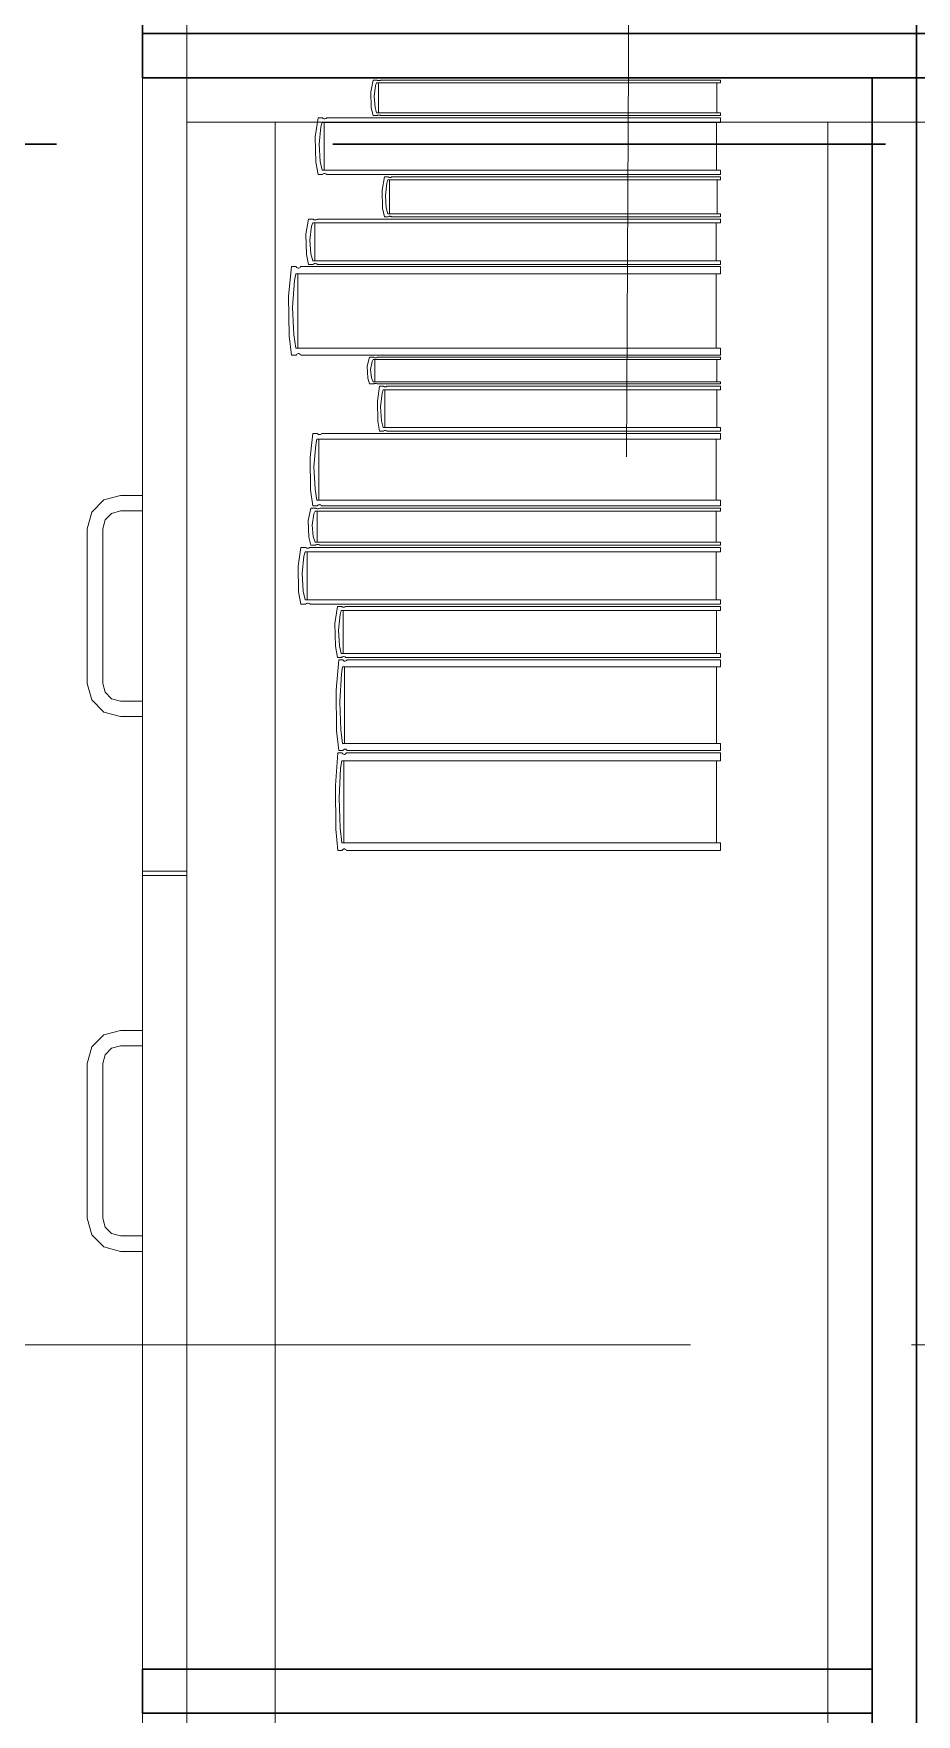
# Model space of a CAD drawing. Header units: inches. Extents: x -19 to 5698, y -728 to 92.
# Drawn here: x 116.57 to 116.969, y 34.24 to 35 of the extents above; entities that cross this region are included whole.
import ezdxf

# ---------------------------------------------------------------- set-up
doc = ezdxf.new("R2010")
doc.units = ezdxf.units.IN
doc.header["$MEASUREMENT"] = 0
doc.set_wipeout_variables(frame=1)
for name, pattern in [('HIDDEN', [0.375, 0.25, -0.125]), ('Punto & Raya', [0.65, 0.5, -0.075, 0, -0.075]), ('RAYITAS', [0.375, 0.25, -0.125]), ('Wipeout_Contour', [1, 0, -1])]:
    doc.linetypes.add(name, pattern=pattern)
for name, color, linetype, lineweight in [('00 conduct tomacorr', 120, 'HIDDEN', 30), ('T-TECHO-E', 150, 'Continuous', 20), ('TOMACORRIENTE', 22, 'RAYITAS', 9)]:
    doc.layers.add(name, color=color, linetype=linetype, lineweight=lineweight)
doc.layers.add('Interior - Mobiliario', color=7, linetype='Continuous')
doc.layers.add('Marcador - Secciones', color=7, linetype='Continuous')

# ---------------------------------------------------------------- blocks, each defined once
blk = doc.blocks.new('a')
at = {"layer": 'TOMACORRIENTE', "ltscale": 0.05}
h = blk.add_hatch(color=4, dxfattribs=at)
edge = h.paths.add_edge_path()
edge.add_arc((0, 0.0752), 0.02106, 0, 360)
at = {"layer": 'TOMACORRIENTE', "color": 4}
for p, q in [((-0.14553, 0.09625), (-0.0515, 0.09625)), ((-0.09851, 0.09625), (-0.09851, -0.09657)), ((0, 0.09625), (0, -0.09625)), ((0.06232, -0.09625), (0.06232, 0.09625))]:
    blk.add_line(p, q, dxfattribs=at)
blk.add_circle((0, 0.0752), 0.02106, dxfattribs=at)
blk = doc.blocks.new('CABLE 3FACE')
at = {"layer": 'T-TECHO-E', "rotation": 59.94170052614085}
blk.add_blockref('a', (0, 0), dxfattribs=at)

msp = doc.modelspace()

# ---------------------------------------------------------------- linework, layer by layer
at = {"layer": 'Interior - Mobiliario', "color": 175, "linetype": 'Continuous', "lineweight": 13}
for p, q in [((116.96882, 36.5), (116.96882, 35)), ((116.96882, 35), (116.96882, 35.04)), ((116.96882, 35), (116.96882, 35.02)), ((117.31882, 35), (116.96882, 35)), ((117.29882, 35), (116.96882, 35)), ((116.96882, 35), (117.31882, 35)), ((117.31882, 35), (116.96882, 35)), ((117.29882, 35), (116.96882, 35)), ((116.96882, 35), (117.31882, 35)), ((116.63882, 33.52), (116.63882, 34.98)), ((116.63882, 34.98), (116.94882, 34.98)), ((116.94882, 34.98), (116.94882, 33.52)), ((116.72225, 34.96642), (116.72205, 34.97363)), ((116.72356, 34.97155), (116.72396, 34.96659)), ((116.69695, 34.95333), (116.69817, 34.96188)), ((116.69817, 34.96188), (116.70015, 34.96188)), ((116.70015, 34.96188), (116.7003, 34.96175)), ((116.7003, 34.96175), (116.70054, 34.9616)), ((116.70054, 34.9616), (116.70079, 34.9615)), ((116.70079, 34.9615), (116.70106, 34.96146)), ((116.70106, 34.96146), (116.70132, 34.96146)), ((116.70132, 34.96146), (116.70159, 34.96152)), ((116.70159, 34.96152), (116.70184, 34.96163)), ((116.70184, 34.96163), (116.70207, 34.96178)), ((116.70207, 34.96178), (116.70217, 34.96188)), ((116.70217, 34.96188), (116.88016, 34.96188)), ((116.72311, 34.96288), (116.72225, 34.96642)), ((116.72481, 34.96288), (116.72311, 34.96288)), ((116.72396, 34.96659), (116.72468, 34.96417)), ((116.72468, 34.96417), (116.88016, 34.96417)), ((116.7249, 34.96295), (116.72481, 34.96288)), ((116.7251, 34.96304), (116.7249, 34.96295)), ((116.72532, 34.96311), (116.7251, 34.96304)), ((116.72554, 34.96315), (116.72532, 34.96311)), ((116.72577, 34.96315), (116.72554, 34.96315)), ((116.726, 34.96312), (116.72577, 34.96315)), ((116.72622, 34.96306), (116.726, 34.96312)), ((116.72643, 34.96297), (116.72622, 34.96306)), ((116.72655, 34.96288), (116.72643, 34.96297)), ((116.88016, 34.96288), (116.72655, 34.96288)), ((116.88016, 34.96417), (116.88016, 34.96288)), ((116.88016, 34.96188), (116.88016, 34.95983)), ((116.63882, 34.96), (116.67882, 34.96)), ((116.67882, 34.96), (116.92882, 34.96)), ((116.69718, 34.94186), (116.69695, 34.95333)), ((116.69945, 34.95789), (116.69869, 34.95002)), ((116.69999, 34.95983), (116.69945, 34.95789)), ((116.88016, 34.95983), (116.69999, 34.95983)), ((116.7009, 34.93828), (116.7009, 34.95983)), ((116.87834, 34.95983), (116.87834, 34.93828)), ((116.69869, 34.95002), (116.69916, 34.94212)), ((116.69817, 34.93623), (116.69718, 34.94186)), ((116.69916, 34.94212), (116.69999, 34.93828)), ((116.69999, 34.93828), (116.88016, 34.93828)), ((116.88016, 34.93828), (116.88016, 34.93623)), ((116.70015, 34.93623), (116.69817, 34.93623)), ((116.70025, 34.93633), (116.70015, 34.93623)), ((116.70048, 34.93649), (116.70025, 34.93633)), ((116.70073, 34.93659), (116.70048, 34.93649)), ((116.701, 34.93665), (116.70073, 34.93659)), ((116.70126, 34.93666), (116.701, 34.93665)), ((116.70153, 34.93661), (116.70126, 34.93666)), ((116.70178, 34.93651), (116.70153, 34.93661)), ((116.70202, 34.93637), (116.70178, 34.93651)), ((116.70217, 34.93623), (116.70202, 34.93637)), ((116.88016, 34.93623), (116.70217, 34.93623)), ((116.72719, 34.92916), (116.72821, 34.93523)), ((116.72821, 34.93523), (116.72986, 34.93523)), ((116.72928, 34.9324), (116.72864, 34.92682)), ((116.72973, 34.93377), (116.72928, 34.9324)), ((116.88016, 34.93377), (116.72973, 34.93377)), ((116.72986, 34.93523), (116.72998, 34.93513)), ((116.72998, 34.93513), (116.73018, 34.93503)), ((116.73018, 34.93503), (116.73039, 34.93496)), ((116.73039, 34.93496), (116.73061, 34.93493)), ((116.73049, 34.91849), (116.73049, 34.93377)), ((116.73061, 34.93493), (116.73084, 34.93493)), ((116.73084, 34.93493), (116.73106, 34.93497)), ((116.73106, 34.93497), (116.73127, 34.93505)), ((116.73127, 34.93505), (116.73146, 34.93516)), ((116.73146, 34.93516), (116.73154, 34.93523)), ((116.73154, 34.93523), (116.88016, 34.93523)), ((116.87864, 34.93377), (116.87864, 34.91849)), ((116.88016, 34.93523), (116.88016, 34.93377)), ((116.72738, 34.92103), (116.72719, 34.92916)), ((116.72864, 34.92682), (116.72903, 34.92122)), ((116.69267, 34.90922), (116.69392, 34.91604)), ((116.69392, 34.91604), (116.69594, 34.91604)), ((116.69594, 34.91604), (116.6961, 34.91593)), ((116.6961, 34.91593), (116.69634, 34.91581)), ((116.69634, 34.91581), (116.6966, 34.91573)), ((116.6966, 34.91573), (116.69687, 34.91569)), ((116.69687, 34.91569), (116.69714, 34.9157)), ((116.69714, 34.9157), (116.69741, 34.91575)), ((116.69741, 34.91575), (116.69767, 34.91583)), ((116.69767, 34.91583), (116.6979, 34.91596)), ((116.6979, 34.91596), (116.69801, 34.91604)), ((116.69801, 34.91604), (116.88016, 34.91604)), ((116.72821, 34.91704), (116.72738, 34.92103)), ((116.72986, 34.91704), (116.72821, 34.91704)), ((116.72903, 34.92122), (116.72973, 34.91849)), ((116.72973, 34.91849), (116.88016, 34.91849)), ((116.72994, 34.91711), (116.72986, 34.91704)), ((116.73014, 34.91722), (116.72994, 34.91711)), ((116.73035, 34.9173), (116.73014, 34.91722)), ((116.73056, 34.91734), (116.73035, 34.9173)), ((116.73079, 34.91734), (116.73056, 34.91734)), ((116.73101, 34.91731), (116.73079, 34.91734)), ((116.73122, 34.91724), (116.73101, 34.91731)), ((116.73142, 34.91713), (116.73122, 34.91724)), ((116.73154, 34.91704), (116.73142, 34.91713)), ((116.88016, 34.91704), (116.73154, 34.91704)), ((116.88016, 34.91849), (116.88016, 34.91704)), ((116.88016, 34.91604), (116.88016, 34.9144)), ((116.6929, 34.90007), (116.69267, 34.90922)), ((116.69523, 34.91285), (116.69445, 34.90658)), ((116.69578, 34.9144), (116.69523, 34.91285)), ((116.88016, 34.9144), (116.69578, 34.9144)), ((116.69671, 34.89722), (116.69671, 34.9144)), ((116.8783, 34.9144), (116.8783, 34.89722)), ((116.69392, 34.89559), (116.6929, 34.90007)), ((116.69445, 34.90658), (116.69493, 34.90029)), ((116.69493, 34.90029), (116.69578, 34.89722)), ((116.68485, 34.88123), (116.68615, 34.89459)), ((116.68615, 34.89459), (116.68826, 34.89459)), ((116.68826, 34.89459), (116.68842, 34.89437)), ((116.68842, 34.89437), (116.68867, 34.89414)), ((116.68867, 34.89414), (116.68894, 34.89399)), ((116.68894, 34.89399), (116.68922, 34.89392)), ((116.68922, 34.89392), (116.68951, 34.89393)), ((116.68951, 34.89393), (116.68979, 34.89402)), ((116.68979, 34.89402), (116.69006, 34.89419)), ((116.69006, 34.89419), (116.6903, 34.89443)), ((116.6903, 34.89443), (116.69041, 34.89459)), ((116.69041, 34.89459), (116.88016, 34.89459)), ((116.69594, 34.89559), (116.69392, 34.89559)), ((116.69578, 34.89722), (116.88016, 34.89722)), ((116.69605, 34.89567), (116.69594, 34.89559)), ((116.69628, 34.89579), (116.69605, 34.89567)), ((116.69654, 34.89588), (116.69628, 34.89579)), ((116.69681, 34.89592), (116.69654, 34.89588)), ((116.69708, 34.89593), (116.69681, 34.89592)), ((116.69735, 34.89589), (116.69708, 34.89593)), ((116.69761, 34.89581), (116.69735, 34.89589)), ((116.69785, 34.8957), (116.69761, 34.89581)), ((116.69801, 34.89559), (116.69785, 34.8957)), ((116.88016, 34.89559), (116.69801, 34.89559)), ((116.88016, 34.89722), (116.88016, 34.89559)), ((116.88016, 34.89459), (116.88016, 34.89138)), ((116.68752, 34.88835), (116.68671, 34.87606)), ((116.68809, 34.89138), (116.68752, 34.88835)), ((116.88016, 34.89138), (116.68809, 34.89138)), ((116.68906, 34.85774), (116.68906, 34.89138)), ((116.87822, 34.89138), (116.87822, 34.85774)), ((116.68509, 34.86332), (116.68485, 34.88123)), ((116.68671, 34.87606), (116.6872, 34.86374)), ((116.68615, 34.85453), (116.68509, 34.86332)), ((116.6872, 34.86374), (116.68809, 34.85774)), ((116.68826, 34.85453), (116.68615, 34.85453)), ((116.68809, 34.85774), (116.88016, 34.85774)), ((116.68837, 34.85469), (116.68826, 34.85453)), ((116.68861, 34.85493), (116.68837, 34.85469)), ((116.68888, 34.8551), (116.68861, 34.85493)), ((116.68916, 34.85519), (116.68888, 34.8551)), ((116.68945, 34.8552), (116.68916, 34.85519)), ((116.68973, 34.85513), (116.68945, 34.8552)), ((116.69, 34.85498), (116.68973, 34.85513)), ((116.69025, 34.85475), (116.69, 34.85498)), ((116.69041, 34.85453), (116.69025, 34.85475)), ((116.88016, 34.85453), (116.69041, 34.85453)), ((116.88016, 34.85774), (116.88016, 34.85453)), ((116.72047, 34.84952), (116.72153, 34.85353)), ((116.72067, 34.84414), (116.72047, 34.84952)), ((116.72153, 34.85353), (116.72326, 34.85353)), ((116.72265, 34.85166), (116.72199, 34.84797)), ((116.72199, 34.84797), (116.72239, 34.84426)), ((116.72312, 34.85257), (116.72265, 34.85166)), ((116.88016, 34.85257), (116.72312, 34.85257)), ((116.72326, 34.85353), (116.72339, 34.85347)), ((116.72339, 34.85347), (116.72359, 34.8534)), ((116.72359, 34.8534), (116.72382, 34.85335)), ((116.72382, 34.85335), (116.72405, 34.85333)), ((116.72391, 34.84246), (116.72391, 34.85257)), ((116.72405, 34.85333), (116.72428, 34.85334)), ((116.72428, 34.85334), (116.72451, 34.85336)), ((116.72451, 34.85336), (116.72473, 34.85341)), ((116.72473, 34.85341), (116.72493, 34.85349)), ((116.72493, 34.85349), (116.72502, 34.85353)), ((116.72502, 34.85353), (116.88016, 34.85353)), ((116.87857, 34.85257), (116.87857, 34.84246)), ((116.88016, 34.85353), (116.88016, 34.85257)), ((116.72153, 34.8415), (116.72067, 34.84414)), ((116.72326, 34.8415), (116.72153, 34.8415)), ((116.72239, 34.84426), (116.72312, 34.84246)), ((116.72312, 34.84246), (116.88016, 34.84246)), ((116.72335, 34.84154), (116.72326, 34.8415)), ((116.72355, 34.84162), (116.72335, 34.84154)), ((116.72377, 34.84167), (116.72355, 34.84162)), ((116.72399, 34.84169), (116.72377, 34.84167)), ((116.72423, 34.8417), (116.72399, 34.84169)), ((116.72446, 34.84167), (116.72423, 34.8417)), ((116.72468, 34.84163), (116.72446, 34.84167)), ((116.72488, 34.84156), (116.72468, 34.84163)), ((116.72502, 34.8415), (116.72488, 34.84156)), ((116.72501, 34.8337), (116.72605, 34.8405)), ((116.88016, 34.8415), (116.72502, 34.8415)), ((116.72605, 34.8405), (116.72772, 34.8405)), ((116.72759, 34.83886), (116.72713, 34.83732)), ((116.88016, 34.83886), (116.72759, 34.83886)), ((116.72772, 34.8405), (116.72785, 34.84039)), ((116.72785, 34.84039), (116.72805, 34.84027)), ((116.72805, 34.84027), (116.72826, 34.84019)), ((116.72826, 34.84019), (116.72849, 34.84015)), ((116.72836, 34.82175), (116.72836, 34.83886)), ((116.72849, 34.84015), (116.72871, 34.84016)), ((116.72871, 34.84016), (116.72894, 34.84021)), ((116.72894, 34.84021), (116.72915, 34.84029)), ((116.72915, 34.84029), (116.72934, 34.84042)), ((116.72934, 34.84042), (116.72943, 34.8405)), ((116.72943, 34.8405), (116.88016, 34.8405)), ((116.87862, 34.83886), (116.87862, 34.82175)), ((116.88016, 34.84246), (116.88016, 34.8415)), ((116.88016, 34.8405), (116.88016, 34.83886)), ((116.7252, 34.82459), (116.72501, 34.8337)), ((116.72713, 34.83732), (116.72649, 34.83107)), ((116.72649, 34.83107), (116.72688, 34.8248)), ((116.72605, 34.82012), (116.7252, 34.82459)), ((116.72688, 34.8248), (116.72759, 34.82175)), ((116.69458, 34.80818), (116.69582, 34.81912)), ((116.69582, 34.81912), (116.69782, 34.81912)), ((116.69766, 34.81649), (116.69712, 34.81401)), ((116.88016, 34.81649), (116.69766, 34.81649)), ((116.69782, 34.81912), (116.69798, 34.81894)), ((116.69798, 34.81894), (116.69821, 34.81875)), ((116.69821, 34.81875), (116.69847, 34.81863)), ((116.69847, 34.81863), (116.69874, 34.81857)), ((116.69858, 34.78894), (116.69858, 34.81649)), ((116.69874, 34.81857), (116.69901, 34.81858)), ((116.69901, 34.81858), (116.69928, 34.81865)), ((116.69928, 34.81865), (116.69953, 34.81879)), ((116.69953, 34.81879), (116.69976, 34.81899)), ((116.69976, 34.81899), (116.69986, 34.81912)), ((116.69986, 34.81912), (116.88016, 34.81912)), ((116.72772, 34.82012), (116.72605, 34.82012)), ((116.72759, 34.82175), (116.88016, 34.82175)), ((116.72781, 34.8202), (116.72772, 34.82012)), ((116.728, 34.82032), (116.72781, 34.8202)), ((116.72821, 34.82041), (116.728, 34.82032)), ((116.72844, 34.82045), (116.72821, 34.82041)), ((116.72866, 34.82046), (116.72844, 34.82045)), ((116.72889, 34.82042), (116.72866, 34.82046)), ((116.7291, 34.82034), (116.72889, 34.82042)), ((116.7293, 34.82023), (116.7291, 34.82034)), ((116.72943, 34.82012), (116.7293, 34.82023)), ((116.88016, 34.82012), (116.72943, 34.82012)), ((116.87832, 34.81649), (116.87832, 34.78894)), ((116.88016, 34.82175), (116.88016, 34.82012)), ((116.88016, 34.81912), (116.88016, 34.81649)), ((116.69481, 34.79351), (116.69458, 34.80818)), ((116.69712, 34.81401), (116.69635, 34.80395)), ((116.69635, 34.80395), (116.69682, 34.79385)), ((116.69582, 34.78632), (116.69481, 34.79351)), ((116.69682, 34.79385), (116.69766, 34.78894)), ((116.59583, 34.7835), (116.60132, 34.78899)), ((116.60132, 34.78899), (116.60882, 34.791)), ((116.60882, 34.791), (116.61882, 34.791)), ((116.61882, 34.791), (116.61882, 34.784)), ((116.69376, 34.77973), (116.695, 34.78532)), ((116.695, 34.78532), (116.69702, 34.78532)), ((116.69782, 34.78632), (116.69582, 34.78632)), ((116.69702, 34.78532), (116.69717, 34.78523)), ((116.69766, 34.78894), (116.88016, 34.78894)), ((116.69793, 34.78645), (116.69782, 34.78632)), ((116.69816, 34.78664), (116.69793, 34.78645)), ((116.69841, 34.78678), (116.69816, 34.78664)), ((116.69868, 34.78686), (116.69841, 34.78678)), ((116.69895, 34.78687), (116.69868, 34.78686)), ((116.69922, 34.78681), (116.69895, 34.78687)), ((116.69896, 34.78525), (116.69907, 34.78532)), ((116.69907, 34.78532), (116.88016, 34.78532)), ((116.69948, 34.78668), (116.69922, 34.78681)), ((116.69971, 34.78649), (116.69948, 34.78668)), ((116.69986, 34.78632), (116.69971, 34.78649)), ((116.88016, 34.78632), (116.69986, 34.78632)), ((116.88016, 34.78894), (116.88016, 34.78632)), ((116.88016, 34.78532), (116.88016, 34.78398)), ((116.59382, 34.776), (116.59583, 34.7835)), ((116.60189, 34.78), (116.60082, 34.776)), ((116.60482, 34.78293), (116.60189, 34.78)), ((116.60882, 34.784), (116.60482, 34.78293)), ((116.61882, 34.784), (116.60882, 34.784)), ((116.69399, 34.77223), (116.69376, 34.77973)), ((116.69631, 34.78271), (116.69553, 34.77756)), ((116.69686, 34.78398), (116.69631, 34.78271)), ((116.88016, 34.78398), (116.69686, 34.78398)), ((116.69717, 34.78523), (116.69741, 34.78513)), ((116.69741, 34.78513), (116.69767, 34.78507)), ((116.69767, 34.78507), (116.69794, 34.78504)), ((116.69778, 34.76989), (116.69778, 34.78398)), ((116.69794, 34.78504), (116.69821, 34.78504)), ((116.69821, 34.78504), (116.69848, 34.78508)), ((116.69848, 34.78508), (116.69873, 34.78515)), ((116.69873, 34.78515), (116.69896, 34.78525)), ((116.87831, 34.78398), (116.87831, 34.76989)), ((116.59382, 34.706), (116.59382, 34.776)), ((116.60082, 34.776), (116.60082, 34.706)), ((116.695, 34.76855), (116.69399, 34.77223)), ((116.69553, 34.77756), (116.696, 34.7724)), ((116.696, 34.7724), (116.69686, 34.76989)), ((116.68919, 34.75897), (116.69046, 34.76755)), ((116.69046, 34.76755), (116.69252, 34.76755)), ((116.6918, 34.76354), (116.691, 34.75565)), ((116.69236, 34.76549), (116.6918, 34.76354)), ((116.88016, 34.76549), (116.69236, 34.76549)), ((116.69252, 34.76755), (116.69268, 34.76741)), ((116.69268, 34.76741), (116.69292, 34.76727)), ((116.69292, 34.76727), (116.69319, 34.76717)), ((116.69319, 34.76717), (116.69347, 34.76712)), ((116.69331, 34.74387), (116.69331, 34.76549)), ((116.69347, 34.76712), (116.69374, 34.76713)), ((116.69374, 34.76713), (116.69402, 34.76719)), ((116.69402, 34.76719), (116.69428, 34.7673)), ((116.69428, 34.7673), (116.69452, 34.76745)), ((116.69452, 34.76745), (116.69462, 34.76755)), ((116.69462, 34.76755), (116.88016, 34.76755)), ((116.69702, 34.76855), (116.695, 34.76855)), ((116.69686, 34.76989), (116.88016, 34.76989)), ((116.69712, 34.76862), (116.69702, 34.76855)), ((116.69735, 34.76872), (116.69712, 34.76862)), ((116.69761, 34.76879), (116.69735, 34.76872)), ((116.69788, 34.76883), (116.69761, 34.76879)), ((116.69815, 34.76883), (116.69788, 34.76883)), ((116.69842, 34.7688), (116.69815, 34.76883)), ((116.69868, 34.76874), (116.69842, 34.7688)), ((116.69892, 34.76864), (116.69868, 34.76874)), ((116.69907, 34.76855), (116.69892, 34.76864)), ((116.88016, 34.76855), (116.69907, 34.76855)), ((116.87826, 34.76549), (116.87826, 34.74387)), ((116.88016, 34.76989), (116.88016, 34.76855)), ((116.88016, 34.76755), (116.88016, 34.76549)), ((116.68942, 34.74746), (116.68919, 34.75897)), ((116.691, 34.75565), (116.69149, 34.74773)), ((116.69046, 34.74181), (116.68942, 34.74746)), ((116.69149, 34.74773), (116.69236, 34.74387)), ((116.69252, 34.74181), (116.69046, 34.74181)), ((116.69236, 34.74387), (116.88016, 34.74387)), ((116.69263, 34.74191), (116.69252, 34.74181)), ((116.69287, 34.74207), (116.69263, 34.74191)), ((116.69313, 34.74218), (116.69287, 34.74207)), ((116.6934, 34.74224), (116.69313, 34.74218)), ((116.69368, 34.74224), (116.6934, 34.74224)), ((116.69396, 34.74219), (116.69368, 34.74224)), ((116.69422, 34.7421), (116.69396, 34.74219)), ((116.69447, 34.74195), (116.69422, 34.7421)), ((116.69462, 34.74181), (116.69447, 34.74195)), ((116.88016, 34.74181), (116.69462, 34.74181)), ((116.70579, 34.73311), (116.70695, 34.74081)), ((116.70695, 34.74081), (116.70884, 34.74081)), ((116.70884, 34.74081), (116.70898, 34.74069)), ((116.70898, 34.74069), (116.7092, 34.74056)), ((116.7092, 34.74056), (116.70944, 34.74047)), ((116.70944, 34.74047), (116.7097, 34.74043)), ((116.7097, 34.74043), (116.70995, 34.74043)), ((116.70995, 34.74043), (116.7102, 34.74048)), ((116.7102, 34.74048), (116.71044, 34.74058)), ((116.71044, 34.74058), (116.71066, 34.74072)), ((116.71066, 34.74072), (116.71076, 34.74081)), ((116.71076, 34.74081), (116.88016, 34.74081)), ((116.88016, 34.74387), (116.88016, 34.74181)), ((116.88016, 34.74081), (116.88016, 34.73896)), ((116.70601, 34.72278), (116.70579, 34.73311)), ((116.70817, 34.73721), (116.70745, 34.73013)), ((116.70869, 34.73896), (116.70817, 34.73721)), ((116.88016, 34.73896), (116.70869, 34.73896)), ((116.70955, 34.71957), (116.70955, 34.73896)), ((116.87843, 34.73896), (116.87843, 34.71957)), ((116.70745, 34.73013), (116.70789, 34.72302)), ((116.70695, 34.71772), (116.70601, 34.72278)), ((116.70884, 34.71772), (116.70695, 34.71772)), ((116.70789, 34.72302), (116.70869, 34.71957)), ((116.70869, 34.71957), (116.88016, 34.71957)), ((116.70893, 34.71781), (116.70884, 34.71772)), ((116.70915, 34.71795), (116.70893, 34.71781)), ((116.70939, 34.71805), (116.70915, 34.71795)), ((116.70964, 34.7181), (116.70939, 34.71805)), ((116.7099, 34.7181), (116.70964, 34.7181)), ((116.71015, 34.71806), (116.7099, 34.7181)), ((116.71039, 34.71797), (116.71015, 34.71806)), ((116.71061, 34.71784), (116.71039, 34.71797)), ((116.71076, 34.71772), (116.71061, 34.71784)), ((116.88016, 34.71772), (116.71076, 34.71772)), ((116.88016, 34.71957), (116.88016, 34.71772)), ((116.70638, 34.70299), (116.70754, 34.71672)), ((116.70754, 34.71672), (116.70942, 34.71672)), ((116.70876, 34.7103), (116.70804, 34.69769)), ((116.70927, 34.71343), (116.70876, 34.7103)), ((116.88016, 34.71343), (116.70927, 34.71343)), ((116.70942, 34.71672), (116.70956, 34.7165)), ((116.70956, 34.7165), (116.70978, 34.71626)), ((116.70978, 34.71626), (116.71002, 34.71611)), ((116.71002, 34.71611), (116.71028, 34.71603)), ((116.71013, 34.67885), (116.71013, 34.71343)), ((116.71028, 34.71603), (116.71053, 34.71604)), ((116.71053, 34.71604), (116.71078, 34.71613)), ((116.71078, 34.71613), (116.71102, 34.71631)), ((116.71102, 34.71631), (116.71123, 34.71656)), ((116.71123, 34.71656), (116.71133, 34.71672)), ((116.71133, 34.71672), (116.88016, 34.71672)), ((116.87843, 34.71343), (116.87843, 34.67885)), ((116.88016, 34.71672), (116.88016, 34.71343)), ((116.59583, 34.6985), (116.59382, 34.706)), ((116.60082, 34.706), (116.60189, 34.702)), ((116.60189, 34.702), (116.60482, 34.69907)), ((116.7066, 34.68459), (116.70638, 34.70299)), ((116.60132, 34.69301), (116.59583, 34.6985)), ((116.60482, 34.69907), (116.60882, 34.698)), ((116.60882, 34.698), (116.61882, 34.698)), ((116.61882, 34.698), (116.61882, 34.691)), ((116.70804, 34.69769), (116.70848, 34.68502)), ((116.60882, 34.691), (116.60132, 34.69301)), ((116.61882, 34.691), (116.60882, 34.691)), ((116.70754, 34.67556), (116.7066, 34.68459)), ((116.70848, 34.68502), (116.70927, 34.67885)), ((116.70927, 34.67885), (116.88016, 34.67885)), ((116.88016, 34.67885), (116.88016, 34.67556)), ((116.70603, 34.65983), (116.7072, 34.67456)), ((116.7072, 34.67456), (116.70908, 34.67456)), ((116.70942, 34.67556), (116.70754, 34.67556)), ((116.70908, 34.67456), (116.70922, 34.67432)), ((116.70922, 34.67432), (116.70944, 34.67407)), ((116.70951, 34.67572), (116.70942, 34.67556)), ((116.70944, 34.67407), (116.70968, 34.6739)), ((116.70973, 34.67597), (116.70951, 34.67572)), ((116.70968, 34.6739), (116.70993, 34.67382)), ((116.70997, 34.67614), (116.70973, 34.67597)), ((116.70993, 34.67382), (116.71019, 34.67383)), ((116.71022, 34.67624), (116.70997, 34.67614)), ((116.71019, 34.67383), (116.71044, 34.67393)), ((116.71047, 34.67625), (116.71022, 34.67624)), ((116.71044, 34.67393), (116.71068, 34.67412)), ((116.71073, 34.67617), (116.71047, 34.67625)), ((116.71068, 34.67412), (116.71089, 34.67439)), ((116.71097, 34.67602), (116.71073, 34.67617)), ((116.71089, 34.67439), (116.71099, 34.67456)), ((116.71119, 34.67578), (116.71097, 34.67602)), ((116.71099, 34.67456), (116.88016, 34.67456)), ((116.71133, 34.67556), (116.71119, 34.67578)), ((116.88016, 34.67556), (116.71133, 34.67556)), ((116.88016, 34.67456), (116.88016, 34.67103)), ((116.70841, 34.66767), (116.70769, 34.65413)), ((116.70892, 34.67103), (116.70841, 34.66767)), ((116.88016, 34.67103), (116.70892, 34.67103)), ((116.70979, 34.63391), (116.70979, 34.67103)), ((116.87843, 34.67103), (116.87843, 34.63391)), ((116.70625, 34.64007), (116.70603, 34.65983)), ((116.70769, 34.65413), (116.70813, 34.64053)), ((116.7072, 34.63038), (116.70625, 34.64007)), ((116.70813, 34.64053), (116.70892, 34.63391)), ((116.70892, 34.63391), (116.88016, 34.63391)), ((116.88016, 34.63391), (116.88016, 34.63038)), ((116.70908, 34.63038), (116.7072, 34.63038)), ((116.70917, 34.63055), (116.70908, 34.63038)), ((116.70939, 34.63082), (116.70917, 34.63055)), ((116.70963, 34.631), (116.70939, 34.63082)), ((116.70988, 34.6311), (116.70963, 34.631)), ((116.71013, 34.63111), (116.70988, 34.6311)), ((116.71038, 34.63103), (116.71013, 34.63111)), ((116.71063, 34.63087), (116.71038, 34.63103)), ((116.71085, 34.63061), (116.71063, 34.63087)), ((116.71099, 34.63038), (116.71085, 34.63061)), ((116.88016, 34.63038), (116.71099, 34.63038)), ((116.61882, 34.621), (116.63882, 34.621)), ((116.61882, 34.619), (116.63882, 34.619)), ((116.60132, 34.54699), (116.59583, 34.5415)), ((116.60882, 34.549), (116.60132, 34.54699)), ((116.60482, 34.54093), (116.60882, 34.542)), ((116.61882, 34.549), (116.60882, 34.549)), ((116.60882, 34.542), (116.61882, 34.542)), ((116.61882, 34.542), (116.61882, 34.549)), ((116.59583, 34.5415), (116.59382, 34.534)), ((116.60082, 34.534), (116.60189, 34.538)), ((116.60189, 34.538), (116.60482, 34.54093)), ((116.59382, 34.534), (116.59382, 34.464)), ((116.60082, 34.464), (116.60082, 34.534)), ((116.59382, 34.464), (116.59583, 34.4565)), ((116.60189, 34.46), (116.60082, 34.464)), ((116.60482, 34.45707), (116.60189, 34.46)), ((116.59583, 34.4565), (116.60132, 34.45101)), ((116.60132, 34.45101), (116.60882, 34.449)), ((116.60882, 34.456), (116.60482, 34.45707)), ((116.61882, 34.456), (116.60882, 34.456)), ((116.61882, 34.449), (116.61882, 34.456)), ((116.60882, 34.449), (116.61882, 34.449))]:
    msp.add_line(p, q, dxfattribs=at)
at = {"layer": 'Interior - Mobiliario', "color": 175, "linetype": 'Continuous', "lineweight": 30}
for p, q in [((116.96882, 35), (116.96882, 35.02)), ((117.31882, 35), (116.96882, 35)), ((117.31882, 35), (116.96882, 35))]:
    msp.add_line(p, q, dxfattribs=at)

# ---------------------------------------------------------------- wipeouts: each hides what was drawn before it
at = {"color": 254, "linetype": 'Wipeout_Contour', "lineweight": 0, "ltscale": 3316.983553}
msp.add_wipeout([(116.98882, 33.52), (116.98882, 34.98), (116.96882, 34.98), (116.96882, 33.52)], dxfattribs=at).dxf.layer = 'Interior - Mobiliario'

# ---------------------------------------------------------------- next in the draw order: linework, layer by layer
at = {"layer": 'Interior - Mobiliario', "color": 175, "linetype": 'Continuous', "lineweight": 30}
for p, q in [((116.96882, 35), (116.96882, 34.98)), ((116.98882, 34.98), (116.96882, 34.98)), ((116.96882, 34.98), (116.96882, 33.52)), ((117.31882, 34.98), (116.96882, 34.98))]:
    msp.add_line(p, q, dxfattribs=at)
at = {"layer": 'Interior - Mobiliario', "color": 175, "linetype": 'Continuous', "lineweight": 13}
for p, q in [((116.96882, 35), (116.96882, 34.98)), ((116.96882, 35), (116.96882, 34.96)), ((116.96882, 33.5), (116.96882, 35)), ((116.96882, 34.98), (116.96882, 33.52)), ((116.98882, 34.98), (116.96882, 34.98)), ((116.96882, 34.98), (117.31882, 34.98)), ((116.96882, 34.98), (116.96882, 33.52)), ((117.31882, 34.98), (116.96882, 34.98)), ((116.96882, 34.96), (116.96882, 33.54)), ((117.00882, 34.96), (116.96882, 34.96))]:
    msp.add_line(p, q, dxfattribs=at)

# ---------------------------------------------------------------- next in the draw order: wipeouts: each hides what was drawn before it
at = {"color": 254, "linetype": 'Wipeout_Contour', "lineweight": 0, "ltscale": 3316.202992}
msp.add_wipeout([(116.61882, 34.24), (116.94882, 34.24), (116.94882, 34.26), (116.61882, 34.26)], dxfattribs=at).dxf.layer = 'Interior - Mobiliario'

# ---------------------------------------------------------------- next in the draw order: linework, layer by layer
at = {"layer": 'Interior - Mobiliario', "color": 175, "linetype": 'Continuous', "lineweight": 13}
for p, q in [((116.63882, 33.54), (116.63882, 34.96)), ((116.67882, 34.96), (116.67882, 33.54)), ((116.92882, 33.54), (116.92882, 34.96)), ((116.61882, 34.26), (116.61882, 34.619)), ((116.63882, 34.26), (116.63882, 34.619)), ((116.61882, 34.24), (116.61882, 34.26)), ((116.61882, 34.26), (116.94882, 34.26)), ((116.61882, 34.24), (116.61882, 34.26)), ((116.61882, 34.26), (116.63882, 34.26)), ((116.94882, 34.26), (116.94882, 34.24)), ((116.94882, 34.24), (116.61882, 34.24)), ((116.61882, 34.24), (116.61882, 33.881)), ((116.61882, 34.24), (116.63882, 34.24)), ((116.63882, 34.24), (116.63882, 33.881))]:
    msp.add_line(p, q, dxfattribs=at)
at = {"layer": 'Interior - Mobiliario', "color": 175, "linetype": 'Continuous', "lineweight": 30}
for p, q in [((116.61882, 34.26), (116.94882, 34.26)), ((116.61882, 34.26), (116.61882, 34.24)), ((116.94882, 34.26), (116.94882, 34.24)), ((116.61882, 34.24), (116.94882, 34.24))]:
    msp.add_line(p, q, dxfattribs=at)

# ---------------------------------------------------------------- next in the draw order: wipeouts: each hides what was drawn before it
at = {"color": 254, "linetype": 'Wipeout_Contour', "lineweight": 0, "ltscale": 3316.903621}
msp.add_wipeout([(116.94882, 33.52), (116.96882, 33.52), (116.96882, 34.98), (116.94882, 34.98)], dxfattribs=at).dxf.layer = 'Interior - Mobiliario'

# ---------------------------------------------------------------- next in the draw order: linework, layer by layer
at = {"layer": '00 conduct tomacorr'}
msp.add_line((107.32986, 34.95), (121.11566, 34.94996), dxfattribs=at)
at = {"layer": 'Interior - Mobiliario', "color": 175, "linetype": 'Continuous', "lineweight": 30}
for p, q in [((116.94882, 34.98), (116.96882, 34.98)), ((116.94882, 34.98), (116.94882, 33.52)), ((116.96882, 34.98), (116.96882, 33.52))]:
    msp.add_line(p, q, dxfattribs=at)
at = {"layer": 'Interior - Mobiliario', "color": 175, "linetype": 'Continuous', "lineweight": 13}
for p, q in [((116.94882, 33.52), (116.94882, 34.98)), ((116.94882, 34.98), (116.96882, 34.98)), ((116.96882, 34.98), (116.96882, 33.52)), ((116.92882, 34.96), (116.96882, 34.96)), ((116.96882, 34.96), (116.96882, 33.54)), ((116.61882, 34.26), (116.94882, 34.26)), ((116.94882, 34.26), (116.94882, 34.24)), ((116.94882, 34.24), (116.61882, 34.24))]:
    msp.add_line(p, q, dxfattribs=at)
at = {"layer": 'Marcador - Secciones', "color": 251, "linetype": 'Punto & Raya', "lineweight": 13, "true_color": 0x636466}
msp.add_line((97.16665, 34.40671), (148.44025, 34.40671), dxfattribs=at)

# ---------------------------------------------------------------- next in the draw order: wipeouts: each hides what was drawn before it
at = {"color": 254, "linetype": 'Wipeout_Contour', "lineweight": 0, "ltscale": 3316.366558}
msp.add_wipeout([(116.61882, 34.98), (116.96882, 34.98), (116.96882, 35), (116.61882, 35)], dxfattribs=at).dxf.layer = 'Interior - Mobiliario'

# ---------------------------------------------------------------- next in the draw order: linework, layer by layer
at = {"layer": 'Interior - Mobiliario', "color": 175, "linetype": 'Continuous', "lineweight": 30}
for p, q in [((116.61882, 35), (116.96882, 35)), ((116.61882, 35), (116.61882, 34.98)), ((116.96882, 35), (116.96882, 34.98)), ((116.61882, 34.98), (116.96882, 34.98))]:
    msp.add_line(p, q, dxfattribs=at)
at = {"layer": 'Interior - Mobiliario', "color": 175, "linetype": 'Continuous', "lineweight": 13}
for p, q in [((116.61882, 34.98), (116.61882, 35)), ((116.61882, 35), (116.96882, 35)), ((116.61882, 35), (116.61882, 33.5)), ((116.96882, 35), (116.61882, 35)), ((116.63882, 34.96), (116.63882, 35)), ((116.63882, 35), (116.96882, 35)), ((116.96882, 35), (116.96882, 34.98)), ((116.96882, 35), (116.96882, 34.96)), ((116.96882, 33.5), (116.96882, 35)), ((116.96882, 34.98), (116.61882, 34.98)), ((116.61882, 33.52), (116.61882, 34.98)), ((116.61882, 34.98), (116.96882, 34.98)), ((116.61882, 33.52), (116.61882, 34.98)), ((116.61882, 34.98), (116.94882, 34.98)), ((116.61882, 34.98), (116.61882, 34.621)), ((116.61882, 34.98), (116.63882, 34.98)), ((116.63882, 33.52), (116.63882, 34.98)), ((116.63882, 34.98), (116.94882, 34.98)), ((116.63882, 33.52), (116.63882, 34.98)), ((116.63882, 34.98), (116.94882, 34.98)), ((116.63882, 34.98), (116.63882, 34.621)), ((116.72205, 34.97363), (116.72311, 34.979)), ((116.72311, 34.979), (116.72481, 34.979)), ((116.72421, 34.97649), (116.72356, 34.97155)), ((116.72468, 34.97771), (116.72421, 34.97649)), ((116.88016, 34.97771), (116.72468, 34.97771)), ((116.72481, 34.979), (116.72494, 34.97891)), ((116.72494, 34.97891), (116.72515, 34.97882)), ((116.72515, 34.97882), (116.72537, 34.97876)), ((116.72537, 34.97876), (116.72559, 34.97873)), ((116.72546, 34.96417), (116.72546, 34.97771)), ((116.72559, 34.97873), (116.72583, 34.97873)), ((116.72583, 34.97873), (116.72605, 34.97877)), ((116.72605, 34.97877), (116.72627, 34.97884)), ((116.72627, 34.97884), (116.72647, 34.97894)), ((116.72647, 34.97894), (116.72655, 34.979)), ((116.72655, 34.979), (116.88016, 34.979)), ((116.87859, 34.97771), (116.87859, 34.96417)), ((116.88016, 34.979), (116.88016, 34.97771)), ((116.94882, 34.98), (116.94882, 33.52)), ((116.94882, 34.98), (116.94882, 33.52)), ((116.94882, 34.98), (116.94882, 33.52)), ((116.96882, 34.98), (116.96882, 33.52))]:
    msp.add_line(p, q, dxfattribs=at)

# ---------------------------------------------------------------- next in the draw order: wipeouts: each hides what was drawn before it
at = {"color": 254, "linetype": 'Wipeout_Contour', "lineweight": 0, "ltscale": 3316.369936}
msp.add_wipeout([(116.61882, 35.02), (116.61882, 35), (116.96882, 35), (116.96882, 35.02)], dxfattribs=at).dxf.layer = 'Interior - Mobiliario'

# ---------------------------------------------------------------- next in the draw order: linework, layer by layer
at = {"layer": 'Interior - Mobiliario', "color": 175, "linetype": 'Continuous', "lineweight": 13}
for p, q in [((116.61882, 35), (116.61882, 36.5)), ((116.96882, 36.5), (116.96882, 35)), ((116.63882, 35.04), (116.63882, 35)), ((116.96882, 35), (116.96882, 35.04)), ((116.61882, 35.02), (116.61882, 35)), ((116.96882, 35), (116.96882, 35.02)), ((116.61882, 35), (116.96882, 35)), ((116.96882, 35), (116.61882, 35)), ((116.63882, 35), (116.96882, 35))]:
    msp.add_line(p, q, dxfattribs=at)
at = {"layer": 'Interior - Mobiliario', "color": 175, "linetype": 'Continuous', "lineweight": 30}
for p, q in [((116.61882, 35), (116.61882, 35.02)), ((116.96882, 35), (116.96882, 35.02)), ((116.61882, 35), (116.96882, 35))]:
    msp.add_line(p, q, dxfattribs=at)

# ---------------------------------------------------------------- next in the draw order: block references
at = {"layer": '00 conduct tomacorr', "xscale": 1.47256122672843, "yscale": 1.47256122672843, "zscale": 1.47256122672843, "rotation": 299.7894777823319}
msp.add_blockref('CABLE 3FACE', (116.98347, 34.94997), dxfattribs=at)

doc.saveas('drawing.dxf')
